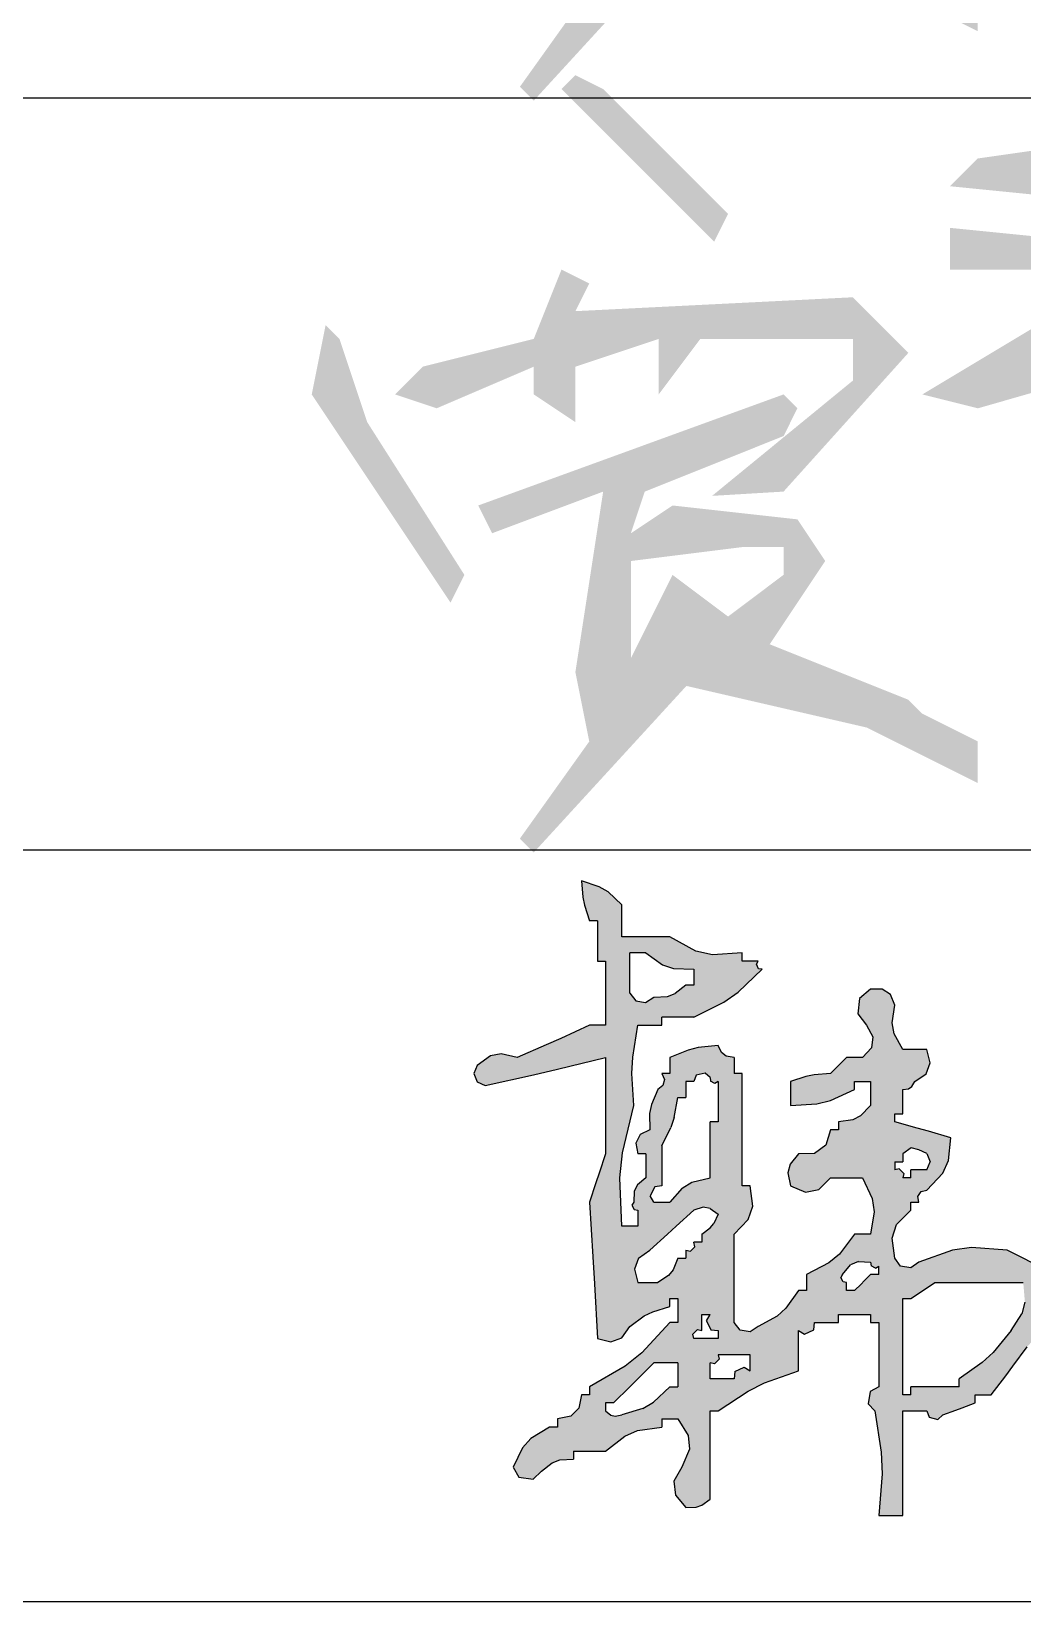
# Model space of a CAD drawing. Extents: x 6128144 to 12201635, y -1670122 to -706096.
# Drawn here: x 6399782 to 6400639, y -751340 to -749982 of the extents above; entities that cross this region are included whole.
import ezdxf

# ---------------------------------------------------------------- set-up
doc = ezdxf.new("R2010")
doc.units = 0
doc.header["$LTSCALE"] = 1000
doc.header["$MEASUREMENT"] = 0
doc.layers.get('0').update_dxf_attribs({"linetype": 'CONTINUOUS'})

# ---------------------------------------------------------------- blocks, each defined once
blk = doc.blocks.new('韩超')
h = blk.add_hatch(color=256)
h.dxf.hatch_style = 1
h.paths.add_polyline_path([(0.787849, 0.514197), (0.777955, 0.527898), (0.77346, 0.562754), (0.78123, 0.586063), (0.805739, 0.61125), (0.805739, 0.625142), (0.819631, 0.625142), (0.818004, 0.635027), (0.823773, 0.643681), (0.833523, 0.64598), (0.860867, 0.674873), (0.870953, 0.696725), (0.875199, 0.736279), (0.836353, 0.74757), (0.816903, 0.753127), (0.777955, 0.764063), (0.777955, 0.777955), (0.791847, 0.777955), (0.791847, 0.819631), (0.801775, 0.820971), (0.80763, 0.824875), (0.812685, 0.833523), (0.832189, 0.847055), (0.839321, 0.866071), (0.833523, 0.889091), (0.791847, 0.889091), (0.776856, 0.916298), (0.7735, 0.934755), (0.777955, 0.965498), (0.770329, 0.984025), (0.756314, 0.993368), (0.736279, 0.993282), (0.716867, 0.977277), (0.713907, 0.950644), (0.729333, 0.930768), (0.740061, 0.911103), (0.737625, 0.891618), (0.722387, 0.875199), (0.694603, 0.875199), (0.683489, 0.864086), (0.677932, 0.858529), (0.666819, 0.847415), (0.638572, 0.845181), (0.624291, 0.842325), (0.597358, 0.833523), (0.597358, 0.791847), (0.643081, 0.794876), (0.666726, 0.800787), (0.708495, 0.819631), (0.708495, 0.833523), (0.736279, 0.833523), (0.736279, 0.791847), (0.718733, 0.774249), (0.705317, 0.767541), (0.680711, 0.764063), (0.680711, 0.750171), (0.666819, 0.750171), (0.658732, 0.72359), (0.639033, 0.708815), (0.61125, 0.708495), (0.596777, 0.690733), (0.592946, 0.675409), (0.597358, 0.652926), (0.623512, 0.642026), (0.64687, 0.646697), (0.666819, 0.666819), (0.722387, 0.666819), (0.738834, 0.631134), (0.742077, 0.608437), (0.736279, 0.569574), (0.708495, 0.569574), (0.682162, 0.535076), (0.663824, 0.519794), (0.625142, 0.500114), (0.625142, 0.47233), (0.61125, 0.47233), (0.589715, 0.441777), (0.574435, 0.428025), (0.54179, 0.409816), (0.527664, 0.400538), (0.510468, 0.403404), (0.500114, 0.416762), (0.500114, 0.569574), (0.524623, 0.594762), (0.532393, 0.618071), (0.527898, 0.652926), (0.514006, 0.652926), (0.514006, 0.847415), (0.500114, 0.847415), (0.500114, 0.875199), (0.486416, 0.877514), (0.478388, 0.883536), (0.47233, 0.896037), (0.438162, 0.892345), (0.420863, 0.888021), (0.388977, 0.875199), (0.388977, 0.847415), (0.375085, 0.847415), (0.379444, 0.836821), (0.376971, 0.826928), (0.368139, 0.819631), (0.356965, 0.793593), (0.353947, 0.778504), (0.354247, 0.750171), (0.337644, 0.741703), (0.330222, 0.726858), (0.333409, 0.708495), (0.347301, 0.708495), (0.347301, 0.666819), (0.332737, 0.655189), (0.327028, 0.643772), (0.326463, 0.625142), (0.32344, 0.619715), (0.327253, 0.612088), (0.333409, 0.61125), (0.333409, 0.583466), (0.305625, 0.583466), (0.302565, 0.667178), (0.306887, 0.710398), (0.326463, 0.791847), (0.3234, 0.8474), (0.32482, 0.875797), (0.333409, 0.930768), (0.375085, 0.930768), (0.375085, 0.94466), (0.430654, 0.94466), (0.482374, 0.970498), (0.50707, 0.987931), (0.548736, 1.028012), (0.542559, 1.028676), (0.538615, 1.036564), (0.54179, 1.041904), (0.514006, 1.041904), (0.514006, 1.055796), (0.462884, 1.052445), (0.433869, 1.058893), (0.388977, 1.08358), (0.305625, 1.08358), (0.305625, 1.139148), (0.281985, 1.161307), (0.266841, 1.170393), (0.236165, 1.180825), (0.238399, 1.152578), (0.241255, 1.138297), (0.250057, 1.111364), (0.263949, 1.111364), (0.263949, 1.041904), (0.277841, 1.041904), (0.277841, 0.930768), (0.250057, 0.930768), (0.200194, 0.90821), (0.175186, 0.897095), (0.125028, 0.875199), (0.097454, 0.881715), (0.078516, 0.877928), (0.055568, 0.861307), (0.050109, 0.847376), (0.0559, 0.8329), (0.06946, 0.826577), (0.152955, 0.845407), (0.194635, 0.855133), (0.277841, 0.875199), (0.277841, 0.708495), (0.266727, 0.675154), (0.261171, 0.658483), (0.250057, 0.625142), (0.255939, 0.530696), (0.258718, 0.483462), (0.263949, 0.388977), (0.286969, 0.38318), (0.305985, 0.390311), (0.319517, 0.409816), (0.344599, 0.428141), (0.359268, 0.435475), (0.388977, 0.444546), (0.388977, 0.458438), (0.40287, 0.458438), (0.40287, 0.416762), (0.388977, 0.416762), (0.340729, 0.364454), (0.31168, 0.341215), (0.250057, 0.305625), (0.250057, 0.291733), (0.236165, 0.291733), (0.231424, 0.268639), (0.217583, 0.254798), (0.194489, 0.250057), (0.194489, 0.236165), (0.180597, 0.236165), (0.148793, 0.216524), (0.134276, 0.200394), (0.118082, 0.166705), (0.127514, 0.14947), (0.152825, 0.145854), (0.166705, 0.159759), (0.185336, 0.17447), (0.198563, 0.17943), (0.222273, 0.180597), (0.222273, 0.194489), (0.277841, 0.194489), (0.311245, 0.220472), (0.333233, 0.229896), (0.375085, 0.236165), (0.375085, 0.250057), (0.40287, 0.250057), (0.420685, 0.221738), (0.422698, 0.197582), (0.409816, 0.166705), (0.396068, 0.142401), (0.398473, 0.118345), (0.416762, 0.097244), (0.43433, 0.097627), (0.444154, 0.100901), (0.458438, 0.111136), (0.458438, 0.263949), (0.47233, 0.263949), (0.524193, 0.298154), (0.552768, 0.312442), (0.61125, 0.333409), (0.61125, 0.40287), (0.621931, 0.39652), (0.637706, 0.404407), (0.639034, 0.416762), (0.680711, 0.416762), (0.680711, 0.430654), (0.736279, 0.430654), (0.736279, 0.416762), (0.750171, 0.416762), (0.750171, 0.305625), (0.735269, 0.297653), (0.731714, 0.276323), (0.743225, 0.263949), (0.754517, 0.192544), (0.755945, 0.155413), (0.750171, 0.083352), (0.791847, 0.083352), (0.791847, 0.263949), (0.833523, 0.263949), (0.837499, 0.253205), (0.852744, 0.249394), (0.861307, 0.257003), (0.883535, 0.265338), (0.894648, 0.269506), (0.916876, 0.277841), (0.916876, 0.291733), (0.94466, 0.291733), (0.969894, 0.324902), (0.982398, 0.341574), (1.007174, 0.375085), (1.032146, 0.402761), (1.041693, 0.421855), (1.04885, 0.458438), (1.055218, 0.477023), (1.053221, 0.491001), (1.041904, 0.50706), (0.972444, 0.54179), (0.910919, 0.546316), (0.877697, 0.541786), (0.819631, 0.520952), (0.805828, 0.5112)])
h.paths.add_polyline_path([(0.791847, 0.458438), (0.805739, 0.458438), (0.82241, 0.469551), (0.847415, 0.486222), (1.000228, 0.486222), (1.003038, 0.45197), (0.997988, 0.431769), (0.97939, 0.40287), (0.948039, 0.36501), (0.929334, 0.347744), (0.889091, 0.319517), (0.889091, 0.305625), (0.805739, 0.305625), (0.805739, 0.291733), (0.791847, 0.291733)], flags=16)
h.paths.add_polyline_path([(0.750171, 0.500114), (0.736279, 0.500114), (0.725165, 0.489), (0.719608, 0.483443), (0.708495, 0.47233), (0.694603, 0.47233), (0.694603, 0.486222), (0.688447, 0.48706), (0.684633, 0.494686), (0.687657, 0.500114), (0.701182, 0.516386), (0.715167, 0.52238), (0.736279, 0.520952), (0.736943, 0.514775), (0.744831, 0.510831), (0.750171, 0.514006)], flags=16)
h.paths.add_polyline_path([(0.791847, 0.666819), (0.793521, 0.674497), (0.785633, 0.682384), (0.777955, 0.680711), (0.777955, 0.694603), (0.791847, 0.694603), (0.792194, 0.70849), (0.806202, 0.718996), (0.819631, 0.715441), (0.833192, 0.709118), (0.838982, 0.694641), (0.833523, 0.680711), (0.805739, 0.680711), (0.805739, 0.666819)], flags=16)
h.paths.add_polyline_path([(0.527898, 0.361193), (0.527898, 0.333409), (0.517217, 0.339759), (0.501443, 0.331871), (0.500114, 0.319517), (0.458438, 0.319517), (0.458438, 0.347301), (0.466116, 0.345628), (0.474003, 0.353515), (0.47233, 0.361193)], flags=16)
h.paths.add_polyline_path([(0.47233, 0.40287), (0.47233, 0.388977), (0.430654, 0.388977), (0.42898, 0.396656), (0.436867, 0.404543), (0.444546, 0.40287), (0.444546, 0.430654), (0.458438, 0.430654), (0.452088, 0.419973), (0.459976, 0.404198)], flags=16)
h.paths.add_polyline_path([(0.47233, 0.604304), (0.464836, 0.588169), (0.458643, 0.580427), (0.444546, 0.569574), (0.444546, 0.555682), (0.430654, 0.555682), (0.432327, 0.548004), (0.42444, 0.540117), (0.416762, 0.54179), (0.416762, 0.527898), (0.40287, 0.527898), (0.39467, 0.507807), (0.386422, 0.49791), (0.368139, 0.486222), (0.333409, 0.486222), (0.327612, 0.509242), (0.334743, 0.528258), (0.354247, 0.54179), (0.384775, 0.569612), (0.400056, 0.583504), (0.430654, 0.61125), (0.446814, 0.616197), (0.458647, 0.614224)], flags=16)
h.paths.add_polyline_path([(0.458438, 0.666819), (0.426908, 0.659351), (0.410404, 0.649448), (0.388977, 0.625142), (0.361193, 0.625142), (0.354844, 0.635823), (0.362731, 0.651598), (0.375085, 0.652926), (0.375085, 0.722387), (0.390598, 0.753922), (0.396359, 0.771203), (0.40287, 0.805739), (0.416762, 0.805739), (0.416762, 0.833523), (0.430654, 0.833523), (0.434629, 0.844267), (0.449874, 0.848078), (0.458438, 0.840469), (0.459102, 0.834292), (0.466989, 0.830348), (0.47233, 0.833523), (0.47233, 0.764063), (0.458438, 0.764063)], flags=16)
h.paths.add_polyline_path([(0.40287, 0.347301), (0.40287, 0.305625), (0.388977, 0.305625), (0.360889, 0.27915), (0.342496, 0.268422), (0.305625, 0.257003), (0.294367, 0.254885), (0.286778, 0.256782), (0.277841, 0.263949), (0.277841, 0.277841), (0.291733, 0.277841), (0.319459, 0.305683), (0.333352, 0.319575), (0.361193, 0.347301)], flags=16)
h.paths.add_polyline_path([(0.430654, 1.000228), (0.416762, 1.000228), (0.39813, 0.985517), (0.384903, 0.980557), (0.361193, 0.97939), (0.347067, 0.970112), (0.329871, 0.972978), (0.319517, 0.986336), (0.319517, 1.055796), (0.347301, 1.055796), (0.376072, 1.035613), (0.395527, 1.029128), (0.430654, 1.028012)], flags=16)
for p, q in [((0.266841, 1.170393), (0.236165, 1.180825)), ((0.236165, 1.180825), (0.238399, 1.152578)), ((0.281985, 1.161307), (0.266841, 1.170393)), ((0.238399, 1.152578), (0.241255, 1.138297)), ((0.305625, 1.139148), (0.281985, 1.161307)), ((0.241255, 1.138297), (0.250057, 1.111364)), ((0.305625, 1.08358), (0.305625, 1.139148)), ((0.263949, 1.111364), (0.250057, 1.111364)), ((0.263949, 1.111364), (0.263949, 1.041904)), ((0.388977, 1.08358), (0.305625, 1.08358)), ((0.433869, 1.058893), (0.388977, 1.08358)), ((0.462884, 1.052445), (0.433869, 1.058893)), ((0.263949, 1.041904), (0.277841, 1.041904)), ((0.277841, 1.041904), (0.277841, 0.930768)), ((0.319517, 0.986336), (0.319517, 1.055796)), ((0.347301, 1.055796), (0.319517, 1.055796)), ((0.347301, 1.055796), (0.376072, 1.035613)), ((0.376072, 1.035613), (0.395527, 1.029128)), ((0.514006, 1.055796), (0.462884, 1.052445)), ((0.514006, 1.041904), (0.514006, 1.055796)), ((0.54179, 1.041904), (0.514006, 1.041904)), ((0.538615, 1.036564), (0.54179, 1.041904)), ((0.542559, 1.028676), (0.538615, 1.036564)), ((0.395527, 1.029128), (0.430654, 1.028012)), ((0.430654, 1.028012), (0.430654, 1.000228)), ((0.50707, 0.987931), (0.548736, 1.028012)), ((0.548736, 1.028012), (0.542559, 1.028676)), ((0.319517, 0.986336), (0.329871, 0.972978)), ((0.347067, 0.970112), (0.361193, 0.97939)), ((0.361193, 0.97939), (0.384903, 0.980557)), ((0.384903, 0.980557), (0.39813, 0.985517)), ((0.416762, 1.000228), (0.39813, 0.985517)), ((0.430654, 1.000228), (0.416762, 1.000228)), ((0.482374, 0.970498), (0.50707, 0.987931)), ((0.736279, 0.993282), (0.716867, 0.977277)), ((0.756314, 0.993368), (0.736279, 0.993282)), ((0.770329, 0.984025), (0.756314, 0.993368)), ((0.777955, 0.965498), (0.770329, 0.984025)), ((0.329871, 0.972978), (0.347067, 0.970112)), ((0.430654, 0.94466), (0.482374, 0.970498)), ((0.716867, 0.977277), (0.713907, 0.950644)), ((0.713907, 0.950644), (0.729333, 0.930768)), ((0.7735, 0.934755), (0.777955, 0.965498)), ((0.250057, 0.930768), (0.200194, 0.90821)), ((0.277841, 0.930768), (0.250057, 0.930768)), ((0.32482, 0.875797), (0.333409, 0.930768)), ((0.333409, 0.930768), (0.375085, 0.930768)), ((0.375085, 0.930768), (0.375085, 0.94466)), ((0.430654, 0.94466), (0.375085, 0.94466)), ((0.729333, 0.930768), (0.740061, 0.911103)), ((0.776856, 0.916298), (0.7735, 0.934755)), ((0.175186, 0.897095), (0.125028, 0.875199)), ((0.200194, 0.90821), (0.175186, 0.897095)), ((0.47233, 0.896037), (0.438162, 0.892345)), ((0.478388, 0.883536), (0.47233, 0.896037)), ((0.740061, 0.911103), (0.737625, 0.891618)), ((0.791847, 0.889091), (0.776856, 0.916298)), ((0.078516, 0.877928), (0.055568, 0.861307)), ((0.097454, 0.881715), (0.078516, 0.877928)), ((0.125028, 0.875199), (0.097454, 0.881715)), ((0.194635, 0.855133), (0.277841, 0.875199)), ((0.277841, 0.875199), (0.277841, 0.708495)), ((0.3234, 0.8474), (0.32482, 0.875797)), ((0.420863, 0.888021), (0.388977, 0.875199)), ((0.388977, 0.875199), (0.388977, 0.847415)), ((0.438162, 0.892345), (0.420863, 0.888021)), ((0.486416, 0.877514), (0.478388, 0.883536)), ((0.500114, 0.875199), (0.486416, 0.877514)), ((0.500114, 0.875199), (0.500114, 0.847415)), ((0.694603, 0.875199), (0.683489, 0.864086)), ((0.722387, 0.875199), (0.694603, 0.875199)), ((0.737625, 0.891618), (0.722387, 0.875199)), ((0.833523, 0.889091), (0.791847, 0.889091)), ((0.839321, 0.866071), (0.833523, 0.889091)), ((0.055568, 0.861307), (0.050109, 0.847376)), ((0.050109, 0.847376), (0.0559, 0.8329)), ((0.06946, 0.826577), (0.152955, 0.845407)), ((0.152955, 0.845407), (0.194635, 0.855133)), ((0.326463, 0.791847), (0.3234, 0.8474)), ((0.388977, 0.847415), (0.375085, 0.847415)), ((0.375085, 0.847415), (0.379444, 0.836821)), ((0.434629, 0.844267), (0.430654, 0.833523)), ((0.449874, 0.848078), (0.434629, 0.844267)), ((0.458438, 0.840469), (0.449874, 0.848078)), ((0.514006, 0.847415), (0.500114, 0.847415)), ((0.514006, 0.652926), (0.514006, 0.847415)), ((0.624291, 0.842325), (0.597358, 0.833523)), ((0.638572, 0.845181), (0.624291, 0.842325)), ((0.666819, 0.847415), (0.638572, 0.845181)), ((0.677932, 0.858529), (0.666819, 0.847415)), ((0.683489, 0.864086), (0.677932, 0.858529)), ((0.812685, 0.833523), (0.832189, 0.847055)), ((0.832189, 0.847055), (0.839321, 0.866071)), ((0.0559, 0.8329), (0.06946, 0.826577)), ((0.368139, 0.819631), (0.356965, 0.793593)), ((0.376971, 0.826928), (0.368139, 0.819631)), ((0.379444, 0.836821), (0.376971, 0.826928)), ((0.416762, 0.833523), (0.416762, 0.805739)), ((0.430654, 0.833523), (0.416762, 0.833523)), ((0.458438, 0.840469), (0.459102, 0.834292)), ((0.466989, 0.830348), (0.459102, 0.834292)), ((0.47233, 0.833523), (0.466989, 0.830348)), ((0.47233, 0.833523), (0.47233, 0.764063)), ((0.597358, 0.833523), (0.597358, 0.791847)), ((0.666726, 0.800787), (0.708495, 0.819631)), ((0.708495, 0.833523), (0.736279, 0.833523)), ((0.708495, 0.819631), (0.708495, 0.833523)), ((0.736279, 0.833523), (0.736279, 0.791847)), ((0.791847, 0.819631), (0.801775, 0.820971)), ((0.791847, 0.777955), (0.791847, 0.819631)), ((0.801775, 0.820971), (0.80763, 0.824875)), ((0.80763, 0.824875), (0.812685, 0.833523)), ((0.306887, 0.710398), (0.326463, 0.791847)), ((0.356965, 0.793593), (0.353947, 0.778504)), ((0.396359, 0.771203), (0.40287, 0.805739)), ((0.40287, 0.805739), (0.416762, 0.805739)), ((0.597358, 0.791847), (0.643081, 0.794876)), ((0.643081, 0.794876), (0.666726, 0.800787)), ((0.736279, 0.791847), (0.718733, 0.774249)), ((0.353947, 0.778504), (0.354247, 0.750171)), ((0.396359, 0.771203), (0.390598, 0.753922)), ((0.47233, 0.764063), (0.458438, 0.764063)), ((0.458438, 0.666819), (0.458438, 0.764063)), ((0.705317, 0.767541), (0.680711, 0.764063)), ((0.680711, 0.764063), (0.680711, 0.750171)), ((0.718733, 0.774249), (0.705317, 0.767541)), ((0.777955, 0.777955), (0.791847, 0.777955)), ((0.777955, 0.764063), (0.777955, 0.777955)), ((0.816903, 0.753127), (0.777955, 0.764063)), ((0.337644, 0.741703), (0.330222, 0.726858)), ((0.354247, 0.750171), (0.337644, 0.741703)), ((0.375085, 0.722387), (0.390598, 0.753922)), ((0.666819, 0.750171), (0.658732, 0.72359)), ((0.680711, 0.750171), (0.666819, 0.750171)), ((0.836353, 0.74757), (0.816903, 0.753127)), ((0.875199, 0.736279), (0.836353, 0.74757)), ((0.870953, 0.696725), (0.875199, 0.736279)), ((0.277841, 0.708495), (0.266727, 0.675154)), ((0.302565, 0.667178), (0.306887, 0.710398)), ((0.330222, 0.726858), (0.333409, 0.708495)), ((0.347301, 0.708495), (0.333409, 0.708495)), ((0.347301, 0.708495), (0.347301, 0.666819)), ((0.375085, 0.722387), (0.375085, 0.652926)), ((0.61125, 0.708495), (0.596777, 0.690733)), ((0.639033, 0.708815), (0.61125, 0.708495)), ((0.658732, 0.72359), (0.639033, 0.708815)), ((0.792194, 0.70849), (0.791847, 0.694603)), ((0.806202, 0.718996), (0.792194, 0.70849)), ((0.819631, 0.715441), (0.806202, 0.718996)), ((0.833192, 0.709118), (0.819631, 0.715441)), ((0.833192, 0.709118), (0.838982, 0.694641)), ((0.596777, 0.690733), (0.592946, 0.675409)), ((0.777955, 0.694603), (0.777955, 0.680711)), ((0.777955, 0.694603), (0.791847, 0.694603)), ((0.785633, 0.682384), (0.777955, 0.680711)), ((0.785633, 0.682384), (0.793521, 0.674497)), ((0.833523, 0.680711), (0.805739, 0.680711)), ((0.805739, 0.666819), (0.805739, 0.680711)), ((0.833523, 0.680711), (0.838982, 0.694641)), ((0.860867, 0.674873), (0.870953, 0.696725)), ((0.261171, 0.658483), (0.250057, 0.625142)), ((0.266727, 0.675154), (0.261171, 0.658483)), ((0.305625, 0.583466), (0.302565, 0.667178)), ((0.332737, 0.655189), (0.327028, 0.643772)), ((0.347301, 0.666819), (0.332737, 0.655189)), ((0.375085, 0.652926), (0.362731, 0.651598)), ((0.410404, 0.649448), (0.426908, 0.659351)), ((0.426908, 0.659351), (0.458438, 0.666819)), ((0.527898, 0.652926), (0.514006, 0.652926)), ((0.532393, 0.618071), (0.527898, 0.652926)), ((0.592946, 0.675409), (0.597358, 0.652926)), ((0.597358, 0.652926), (0.623512, 0.642026)), ((0.64687, 0.646697), (0.666819, 0.666819)), ((0.666819, 0.666819), (0.722387, 0.666819)), ((0.722387, 0.666819), (0.738834, 0.631134)), ((0.793521, 0.674497), (0.791847, 0.666819)), ((0.805739, 0.666819), (0.791847, 0.666819)), ((0.833523, 0.64598), (0.860867, 0.674873)), ((0.250057, 0.625142), (0.255939, 0.530696)), ((0.326463, 0.625142), (0.32344, 0.619715)), ((0.327028, 0.643772), (0.326463, 0.625142)), ((0.362731, 0.651598), (0.354844, 0.635823)), ((0.361193, 0.625142), (0.354844, 0.635823)), ((0.361193, 0.625142), (0.388977, 0.625142)), ((0.410404, 0.649448), (0.388977, 0.625142)), ((0.623512, 0.642026), (0.64687, 0.646697)), ((0.738834, 0.631134), (0.742077, 0.608437)), ((0.805739, 0.61125), (0.805739, 0.625142)), ((0.805739, 0.625142), (0.819631, 0.625142)), ((0.818004, 0.635027), (0.823773, 0.643681)), ((0.819631, 0.625142), (0.818004, 0.635027)), ((0.823773, 0.643681), (0.833523, 0.64598)), ((0.32344, 0.619715), (0.327253, 0.612088)), ((0.327253, 0.612088), (0.333409, 0.61125)), ((0.333409, 0.61125), (0.333409, 0.583466)), ((0.430654, 0.61125), (0.400056, 0.583504)), ((0.446814, 0.616197), (0.430654, 0.61125)), ((0.458647, 0.614224), (0.446814, 0.616197)), ((0.458647, 0.614224), (0.47233, 0.604304)), ((0.47233, 0.604304), (0.464836, 0.588169)), ((0.524623, 0.594762), (0.532393, 0.618071)), ((0.742077, 0.608437), (0.736279, 0.569574)), ((0.78123, 0.586063), (0.805739, 0.61125)), ((0.333409, 0.583466), (0.305625, 0.583466)), ((0.384775, 0.569612), (0.400056, 0.583504)), ((0.444546, 0.569574), (0.458643, 0.580427)), ((0.458643, 0.580427), (0.464836, 0.588169)), ((0.500114, 0.569574), (0.524623, 0.594762)), ((0.77346, 0.562754), (0.78123, 0.586063)), ((0.384775, 0.569612), (0.354247, 0.54179)), ((0.432327, 0.548004), (0.42444, 0.540117)), ((0.432327, 0.548004), (0.430654, 0.555682)), ((0.444546, 0.555682), (0.430654, 0.555682)), ((0.444546, 0.569574), (0.444546, 0.555682)), ((0.500114, 0.416762), (0.500114, 0.569574)), ((0.708495, 0.569574), (0.682162, 0.535076)), ((0.736279, 0.569574), (0.708495, 0.569574)), ((0.777955, 0.527898), (0.77346, 0.562754)), ((0.910919, 0.546316), (0.877697, 0.541786)), ((0.972444, 0.54179), (0.910919, 0.546316)), ((0.255939, 0.530696), (0.258718, 0.483462)), ((0.334743, 0.528258), (0.327612, 0.509242)), ((0.334743, 0.528258), (0.354247, 0.54179)), ((0.40287, 0.527898), (0.39467, 0.507807)), ((0.40287, 0.527898), (0.416762, 0.527898)), ((0.416762, 0.54179), (0.416762, 0.527898)), ((0.416762, 0.54179), (0.42444, 0.540117)), ((0.663824, 0.519794), (0.625142, 0.500114)), ((0.682162, 0.535076), (0.663824, 0.519794)), ((0.687657, 0.500114), (0.701182, 0.516386)), ((0.715167, 0.52238), (0.701182, 0.516386)), ((0.715167, 0.52238), (0.736279, 0.520952)), ((0.736279, 0.520952), (0.736943, 0.514775)), ((0.787849, 0.514197), (0.777955, 0.527898)), ((0.819631, 0.520952), (0.805828, 0.5112)), ((0.877697, 0.541786), (0.819631, 0.520952)), ((1.041904, 0.50706), (0.972444, 0.54179)), ((0.327612, 0.509242), (0.333409, 0.486222)), ((0.386422, 0.49791), (0.368139, 0.486222)), ((0.39467, 0.507807), (0.386422, 0.49791)), ((0.625142, 0.500114), (0.625142, 0.47233)), ((0.687657, 0.500114), (0.684633, 0.494686)), ((0.688447, 0.48706), (0.684633, 0.494686)), ((0.725165, 0.489), (0.719608, 0.483443)), ((0.725165, 0.489), (0.736279, 0.500114)), ((0.750171, 0.500114), (0.736279, 0.500114)), ((0.744831, 0.510831), (0.736943, 0.514775)), ((0.744831, 0.510831), (0.750171, 0.514006)), ((0.750171, 0.500114), (0.750171, 0.514006)), ((0.805828, 0.5112), (0.787849, 0.514197)), ((0.258718, 0.483462), (0.263949, 0.388977)), ((0.333409, 0.486222), (0.368139, 0.486222)), ((0.61125, 0.47233), (0.589715, 0.441777)), ((0.625142, 0.47233), (0.61125, 0.47233)), ((0.694603, 0.486222), (0.688447, 0.48706)), ((0.694603, 0.47233), (0.694603, 0.486222)), ((0.708495, 0.47233), (0.694603, 0.47233)), ((0.719608, 0.483443), (0.708495, 0.47233)), ((0.805739, 0.458438), (0.82241, 0.469551)), ((0.82241, 0.469551), (0.847415, 0.486222)), ((0.847415, 0.486222), (1.000228, 0.486222)), ((0.344599, 0.428141), (0.359268, 0.435475)), ((0.359268, 0.435475), (0.388977, 0.444546)), ((0.388977, 0.458438), (0.40287, 0.458438)), ((0.388977, 0.444546), (0.388977, 0.458438)), ((0.40287, 0.458438), (0.40287, 0.416762)), ((0.589715, 0.441777), (0.574435, 0.428025)), ((0.791847, 0.458438), (0.805739, 0.458438)), ((0.791847, 0.291733), (0.791847, 0.458438)), ((1.003038, 0.45197), (0.997988, 0.431769)), ((0.305985, 0.390311), (0.319517, 0.409816)), ((0.319517, 0.409816), (0.344599, 0.428141)), ((0.388977, 0.416762), (0.340729, 0.364454)), ((0.40287, 0.416762), (0.388977, 0.416762)), ((0.444546, 0.430654), (0.458438, 0.430654)), ((0.444546, 0.40287), (0.444546, 0.430654)), ((0.452088, 0.419973), (0.458438, 0.430654)), ((0.452088, 0.419973), (0.459976, 0.404198)), ((0.510468, 0.403404), (0.500114, 0.416762)), ((0.54179, 0.409816), (0.527664, 0.400538)), ((0.574435, 0.428025), (0.54179, 0.409816)), ((0.637706, 0.404407), (0.639034, 0.416762)), ((0.639034, 0.416762), (0.680711, 0.416762)), ((0.680711, 0.430654), (0.736279, 0.430654)), ((0.680711, 0.416762), (0.680711, 0.430654)), ((0.736279, 0.430654), (0.736279, 0.416762)), ((0.736279, 0.416762), (0.750171, 0.416762)), ((0.750171, 0.416762), (0.750171, 0.305625)), ((0.97939, 0.40287), (0.997988, 0.431769)), ((0.263949, 0.388977), (0.286969, 0.38318)), ((0.286969, 0.38318), (0.305985, 0.390311)), ((0.42898, 0.396656), (0.436867, 0.404543)), ((0.430654, 0.388977), (0.42898, 0.396656)), ((0.47233, 0.388977), (0.430654, 0.388977)), ((0.436867, 0.404543), (0.444546, 0.40287)), ((0.459976, 0.404198), (0.47233, 0.40287)), ((0.47233, 0.40287), (0.47233, 0.388977)), ((0.527664, 0.400538), (0.510468, 0.403404)), ((0.61125, 0.333409), (0.61125, 0.40287)), ((0.61125, 0.40287), (0.621931, 0.39652)), ((0.621931, 0.39652), (0.637706, 0.404407)), ((0.97939, 0.40287), (0.948039, 0.36501)), ((0.340729, 0.364454), (0.31168, 0.341215)), ((0.466116, 0.345628), (0.474003, 0.353515)), ((0.47233, 0.361193), (0.474003, 0.353515)), ((0.527898, 0.361193), (0.47233, 0.361193)), ((0.527898, 0.333409), (0.527898, 0.361193)), ((0.929334, 0.347744), (0.948039, 0.36501)), ((0.982398, 0.341574), (1.007174, 0.375085)), ((0.31168, 0.341215), (0.250057, 0.305625)), ((0.333352, 0.319575), (0.361193, 0.347301)), ((0.40287, 0.347301), (0.361193, 0.347301)), ((0.40287, 0.347301), (0.40287, 0.305625)), ((0.466116, 0.345628), (0.458438, 0.347301)), ((0.458438, 0.319517), (0.458438, 0.347301)), ((0.501443, 0.331871), (0.500114, 0.319517)), ((0.501443, 0.331871), (0.517217, 0.339759)), ((0.517217, 0.339759), (0.527898, 0.333409)), ((0.552768, 0.312442), (0.61125, 0.333409)), ((0.929334, 0.347744), (0.889091, 0.319517)), ((0.969894, 0.324902), (0.982398, 0.341574)), ((0.250057, 0.305625), (0.250057, 0.291733)), ((0.291733, 0.277841), (0.319459, 0.305683)), ((0.319459, 0.305683), (0.333352, 0.319575)), ((0.388977, 0.305625), (0.360889, 0.27915)), ((0.388977, 0.305625), (0.40287, 0.305625)), ((0.500114, 0.319517), (0.458438, 0.319517)), ((0.524193, 0.298154), (0.552768, 0.312442)), ((0.750171, 0.305625), (0.735269, 0.297653)), ((0.805739, 0.291733), (0.805739, 0.305625)), ((0.889091, 0.305625), (0.805739, 0.305625)), ((0.889091, 0.305625), (0.889091, 0.319517)), ((0.94466, 0.291733), (0.969894, 0.324902)), ((0.236165, 0.291733), (0.231424, 0.268639)), ((0.250057, 0.291733), (0.236165, 0.291733)), ((0.291733, 0.277841), (0.277841, 0.277841)), ((0.277841, 0.277841), (0.277841, 0.263949)), ((0.342496, 0.268422), (0.360889, 0.27915)), ((0.47233, 0.263949), (0.524193, 0.298154)), ((0.735269, 0.297653), (0.731714, 0.276323)), ((0.731714, 0.276323), (0.743225, 0.263949)), ((0.805739, 0.291733), (0.791847, 0.291733)), ((0.894648, 0.269506), (0.916876, 0.277841)), ((0.916876, 0.277841), (0.916876, 0.291733)), ((0.916876, 0.291733), (0.94466, 0.291733)), ((0.217583, 0.254798), (0.194489, 0.250057)), ((0.194489, 0.250057), (0.194489, 0.236165)), ((0.231424, 0.268639), (0.217583, 0.254798)), ((0.277841, 0.263949), (0.286778, 0.256782)), ((0.286778, 0.256782), (0.294367, 0.254885)), ((0.294367, 0.254885), (0.305625, 0.257003)), ((0.342496, 0.268422), (0.305625, 0.257003)), ((0.375085, 0.250057), (0.40287, 0.250057)), ((0.375085, 0.250057), (0.375085, 0.236165)), ((0.40287, 0.250057), (0.420685, 0.221738)), ((0.458438, 0.263949), (0.47233, 0.263949)), ((0.458438, 0.111136), (0.458438, 0.263949)), ((0.743225, 0.263949), (0.754517, 0.192544)), ((0.791847, 0.083352), (0.791847, 0.263949)), ((0.791847, 0.263949), (0.833523, 0.263949)), ((0.833523, 0.263949), (0.837499, 0.253205)), ((0.837499, 0.253205), (0.852744, 0.249394)), ((0.852744, 0.249394), (0.861307, 0.257003)), ((0.861307, 0.257003), (0.883535, 0.265338)), ((0.883535, 0.265338), (0.894648, 0.269506)), ((0.180597, 0.236165), (0.148793, 0.216524)), ((0.194489, 0.236165), (0.180597, 0.236165)), ((0.277841, 0.194489), (0.311245, 0.220472)), ((0.311245, 0.220472), (0.333233, 0.229896)), ((0.333233, 0.229896), (0.375085, 0.236165)), ((0.420685, 0.221738), (0.422698, 0.197582)), ((0.134276, 0.200394), (0.118082, 0.166705)), ((0.148793, 0.216524), (0.134276, 0.200394)), ((0.222273, 0.194489), (0.277841, 0.194489)), ((0.222273, 0.194489), (0.222273, 0.180597)), ((0.422698, 0.197582), (0.409816, 0.166705)), ((0.754517, 0.192544), (0.755945, 0.155413)), ((0.118082, 0.166705), (0.127514, 0.14947)), ((0.166705, 0.159759), (0.185336, 0.17447)), ((0.185336, 0.17447), (0.198563, 0.17943)), ((0.198563, 0.17943), (0.222273, 0.180597)), ((0.409816, 0.166705), (0.396068, 0.142401)), ((0.127514, 0.14947), (0.152825, 0.145854)), ((0.152825, 0.145854), (0.166705, 0.159759)), ((0.396068, 0.142401), (0.398473, 0.118345)), ((0.755945, 0.155413), (0.750171, 0.083352)), ((0.398473, 0.118345), (0.416762, 0.097244)), ((0.444154, 0.100901), (0.458438, 0.111136)), ((0.416762, 0.097244), (0.43433, 0.097627)), ((0.43433, 0.097627), (0.444154, 0.100901)), ((0.750171, 0.083352), (0.791847, 0.083352))]:
    blk.add_line(p, q)

msp = doc.modelspace()

# ---------------------------------------------------------------- hatches: boundary and pattern name
h = msp.add_hatch(color=0)
h.dxf.hatch_style = 1
h.paths.add_polyline_path([(6400072.4, -749669.9), (6400048.4, -749597.9), (6400036.4, -749585.9), (6400024.4, -749645.9), (6400144.4, -749825.9), (6400156.4, -749801.9)])
h.paths.add_polyline_path([(6400216.4, -749621.9), (6400216.4, -749645.9), (6400252.4, -749669.9), (6400252.4, -749621.9), (6400324.4, -749597.9), (6400324.4, -749645.9), (6400360.4, -749597.9), (6400492.4, -749597.9), (6400492.4, -749633.9), (6400370.6, -749733.6), (6400432.4, -749729.9), (6400540.4, -749609.9), (6400492.4, -749561.9), (6400252.4, -749573.9), (6400264.4, -749549.9), (6400240.4, -749537.9), (6400216.4, -749597.9), (6400120.4, -749621.9), (6400096.4, -749645.9), (6400132.4, -749657.9)])
h.paths.add_polyline_path([(6400432.4, -749681.9), (6400444.4, -749657.9), (6400432.4, -749645.9), (6400168.4, -749741.9), (6400180.4, -749765.9), (6400276.4, -749729.9), (6400252.4, -749885.9), (6400264.4, -749945.9), (6400204.4, -750029.9), (6400216.4, -750041.9), (6400348.4, -749897.9), (6400504.4, -749933.9), (6400600.4, -749981.9), (6400600.4, -749945.9), (6400552.4, -749921.9), (6400540.4, -749909.9), (6400420.4, -749861.9), (6400468.4, -749789.9), (6400444.4, -749753.9), (6400336.4, -749741.9), (6400300.4, -749765.9), (6400312.4, -749729.9)])
h.paths.add_polyline_path([(6400300.4, -749789.9), (6400396.4, -749777.9), (6400432.4, -749777.9), (6400432.4, -749801.9), (6400384.4, -749837.9), (6400336.4, -749801.9), (6400300.4, -749873.9)], flags=16)
h = msp.add_hatch(color=0)
h.dxf.hatch_style = 1
h.paths.add_polyline_path([(6400276.4, -750031.9), (6400252.4, -750019.9), (6400240.4, -750031.9), (6400372.4, -750163.9), (6400384.4, -750139.9)])
h = msp.add_hatch(color=0)
h.dxf.hatch_style = 1
h.paths.add_polyline_path([(6400768.4, -750079.9), (6400708.4, -750055.9), (6400696.4, -750043.9), (6400684.4, -750079.9), (6400600.4, -750091.9), (6400576.4, -750115.9), (6400696.4, -750127.9), (6400696.4, -750163.9), (6400576.4, -750151.9), (6400576.4, -750187.9), (6400696.4, -750187.9), (6400696.4, -750235.9), (6400672.4, -750223.9), (6400552.4, -750295.9), (6400600.4, -750307.9), (6400684.4, -750283.9), (6400648.4, -750379.9), (6400648.4, -750475.9), (6400672.4, -750499.9), (6400684.4, -750379.9), (6400708.4, -750427.9), (6400732.4, -750415.9), (6400708.4, -750379.9), (6400708.4, -750331.9), (6400732.4, -750307.9), (6400744.4, -750415.9), (6400720.4, -750427.9), (6400756.4, -750451.9), (6400780.4, -750415.9), (6400768.4, -750283.9), (6400840.4, -750259.9), (6400864.4, -750283.9), (6400888.4, -750271.9), (6400816.4, -750343.9), (6400840.4, -750367.9), (6400876.4, -750343.9), (6400888.4, -750487.9), (6400876.4, -750511.9), (6400852.4, -750463.9), (6400840.4, -750511.9), (6400876.4, -750559.9), (6400912.4, -750547.9), (6400912.4, -750355.9), (6400936.4, -750355.9), (6400984.4, -750307.9), (6401032.4, -750211.9), (6401140.4, -750187.9), (6401140.4, -750211.9), (6401104.4, -750199.9), (6401020.4, -750343.9), (6401044.4, -750355.9), (6401080.4, -750295.9), (6401128.4, -750259.9), (6401140.4, -750367.9), (6401188.4, -750367.9), (6401176.4, -750259.9), (6401224.4, -750271.9), (6401248.4, -750247.9), (6401284.4, -750247.9), (6401284.4, -750199.9), (6401236.4, -750115.9), (6401236.4, -750211.9), (6401224.4, -750235.9), (6401176.4, -750223.9), (6401176.4, -750175.9), (6401212.4, -750139.9), (6401200.4, -750115.9), (6401068.4, -750175.9), (6400996.4, -750139.9), (6400960.4, -750139.9), (6400900.4, -750175.9), (6400924.4, -750127.9), (6400852.4, -750115.9), (6400852.4, -750079.9), (6400780.4, -750151.9), (6400732.4, -750151.9), (6400732.4, -750103.9), (6400756.4, -750103.9)])
h.paths.add_polyline_path([(6400744.4, -750211.9), (6400756.4, -750211.9), (6400732.4, -750235.9)], flags=16)
h.paths.add_polyline_path([(6400816.4, -750151.9), (6400852.4, -750139.9), (6400888.4, -750139.9), (6400780.4, -750235.9)], flags=16)
h.paths.add_polyline_path([(6400876.4, -750235.9), (6400960.4, -750175.9), (6400996.4, -750175.9), (6400996.4, -750211.9), (6400924.4, -750331.9), (6400912.4, -750319.9), (6400948.4, -750271.9), (6400936.4, -750223.9)], flags=16)
h = msp.add_hatch(color=0)
h.dxf.hatch_style = 1
h.paths.add_polyline_path([(6400072.4, -750319.9), (6400048.4, -750247.9), (6400036.4, -750235.9), (6400024.4, -750295.9), (6400144.4, -750475.9), (6400156.4, -750451.9)])
h.paths.add_polyline_path([(6400216.4, -750271.9), (6400216.4, -750295.9), (6400252.4, -750319.9), (6400252.4, -750271.9), (6400324.4, -750247.9), (6400324.4, -750295.9), (6400360.4, -750247.9), (6400492.4, -750247.9), (6400492.4, -750283.9), (6400370.6, -750383.6), (6400432.4, -750379.9), (6400540.4, -750259.9), (6400492.4, -750211.9), (6400252.4, -750223.9), (6400264.4, -750199.9), (6400240.4, -750187.9), (6400216.4, -750247.9), (6400120.4, -750271.9), (6400096.4, -750295.9), (6400132.4, -750307.9)])
h.paths.add_polyline_path([(6400432.4, -750331.9), (6400444.4, -750307.9), (6400432.4, -750295.9), (6400168.4, -750391.9), (6400180.4, -750415.9), (6400276.4, -750379.9), (6400252.4, -750535.9), (6400264.4, -750595.9), (6400204.4, -750679.9), (6400216.4, -750691.9), (6400348.4, -750547.9), (6400504.4, -750583.9), (6400600.4, -750631.9), (6400600.4, -750595.9), (6400552.4, -750571.9), (6400540.4, -750559.9), (6400420.4, -750511.9), (6400468.4, -750439.9), (6400444.4, -750403.9), (6400336.4, -750391.9), (6400300.4, -750415.9), (6400312.4, -750379.9)])
h.paths.add_polyline_path([(6400300.4, -750439.9), (6400396.4, -750427.9), (6400432.4, -750427.9), (6400432.4, -750451.9), (6400384.4, -750487.9), (6400336.4, -750451.9), (6400300.4, -750523.9)], flags=16)

# ---------------------------------------------------------------- linework, layer by layer
for p, q in [((6398102.5, -750039.6), (6403602.5, -750039.6)), ((6398102.5, -750689.6), (6403602.5, -750689.6)), ((6398102.5, -751339.6), (6416102.5, -751339.6))]:
    msp.add_line(p, q)

# ---------------------------------------------------------------- block references
at = {"xscale": 500, "yscale": 500, "zscale": 500}
msp.add_blockref('韩超', (6400139.6, -751306.7), dxfattribs=at)

doc.saveas('drawing.dxf')
